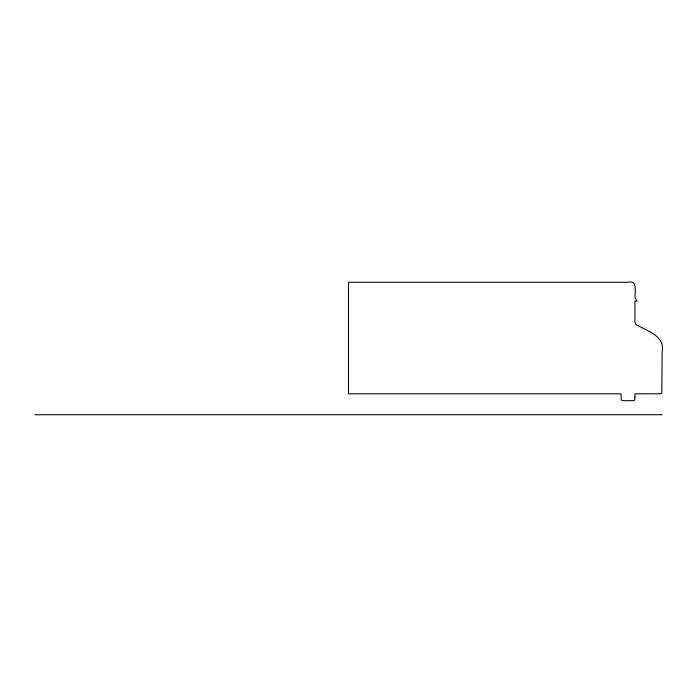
<?xml version="1.0" encoding="UTF-8"?>
<svg xmlns="http://www.w3.org/2000/svg" width="697" height="697" viewBox="0 0 697 697"><rect width="100%" height="100%" fill="white"/><g stroke="black" fill="none" stroke-linecap="round" stroke-linejoin="round"><path stroke-width="1.05" d="M34.85 414.715L662.133 414.715M634.95 397.29L634.793 399.817L633.991 400.627L623.545 400.766L621.227 400.017L621.01 393.805L348.491 393.805L348.491 282.285L627.98 282.285C637.746 279.584 634.871 292.409 634.95 297.619L637.041 301.104L634.95 301.104L634.95 320.62C634.436 322.981 635.708 325.081 638.043 325.708C648.437 331.275 665.469 336.825 662.133 351.985L661.81 393.221L659.989 393.788L634.95 393.805L634.95 397.29"/></g></svg>
